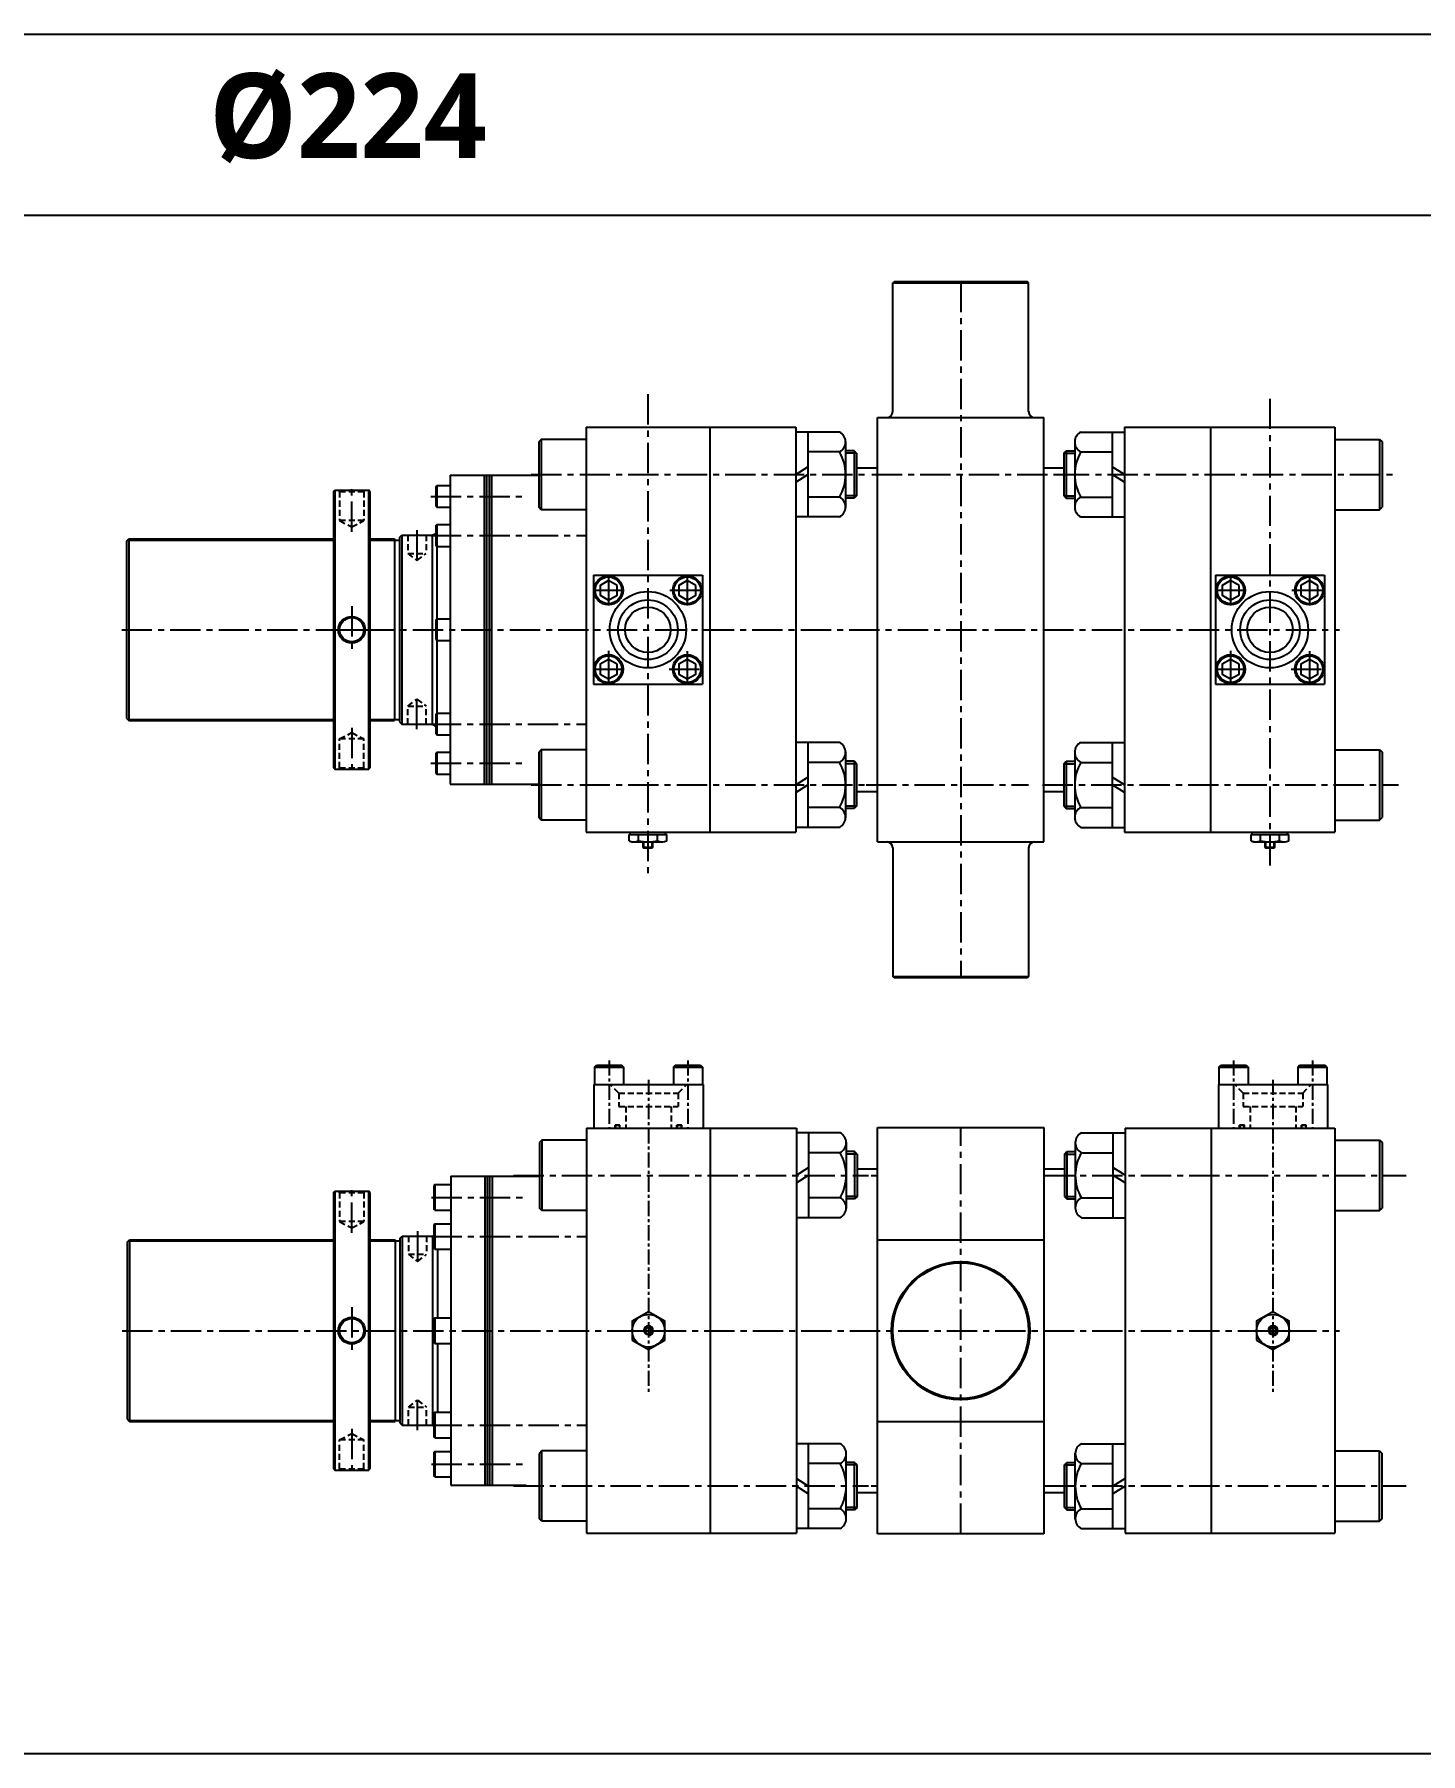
# Model space of a CAD drawing. Extents: x -819 to 9946, y 0 to 4813.
# Drawn here: x 6664 to 7808, y 1409 to 2827 of the extents above; entities that cross this region are included whole.
import ezdxf

# ---------------------------------------------------------------- set-up
doc = ezdxf.new("R2010")
doc.units = 0
doc.header["$LTSCALE"] = 10
doc.header["$MEASUREMENT"] = 0
for name, pattern in [('CENTER', [2, 1.25, -0.25, 0.25, -0.25]), ('CENTERX2', [4, 2.5, -0.5, 0.5, -0.5]), ('HIDDENX2', [0.75, 0.5, -0.25])]:
    doc.linetypes.add(name, pattern=pattern)
doc.layers.get('0').update_dxf_attribs({"linetype": 'CONTINUOUS'})
for name, color, linetype in [('BOM-UDEF', 3, 'CONTINUOUS'), ('CEN', 1, 'CENTERX2'), ('DIM', 2, 'CONTINUOUS'), ('HID', 2, 'HIDDENX2'), ('ML', 7, 'CONTINUOUS')]:
    doc.layers.add(name, color=color, linetype=linetype)
doc.styles.add('문자', font='romans.shx')

msp = doc.modelspace()

# ---------------------------------------------------------------- linework, layer by layer
for p, q in [((9946.14, 2826.778), (0, 2826.778)), ((9946.14, 2677.278), (0, 2677.278)), ((5972.619, 1408.728), (7819.647, 1408.728))]:
    msp.add_line(p, q)
at = {"color": 7, "linetype": 'Continuous'}
for p, q in [((7154.837, 2161.705), (7154.837, 2166.723)), ((7154.837, 2166.723), (7161.175, 2166.723)), ((7155.837, 2166.723), (7155.837, 2168.723)), ((7155.837, 2168.723), (7185.014, 2168.723)), ((7158.012, 2160.723), (7182.838, 2160.723)), ((7161.175, 2166.723), (7186.014, 2166.723)), ((7162.631, 2161.705), (7162.631, 2166.723)), ((7166.425, 2160.978), (7166.425, 2160.98)), ((7166.425, 2156.223), (7166.425, 2160.723)), ((7166.425, 2156.223), (7166.925, 2155.723)), ((7174.425, 2156.223), (7166.425, 2156.223)), ((7166.925, 2155.723), (7173.925, 2155.723)), ((7174.425, 2156.223), (7173.925, 2155.723)), ((7174.425, 2156.223), (7174.425, 2160.723)), ((7178.22, 2161.705), (7178.22, 2166.723)), ((7185.014, 2166.723), (7185.014, 2168.723)), ((7186.014, 2161.705), (7186.014, 2166.723)), ((7667.837, 2161.705), (7667.837, 2166.723)), ((7667.837, 2166.723), (7674.175, 2166.723)), ((7668.837, 2166.723), (7668.837, 2168.723)), ((7668.837, 2168.723), (7698.014, 2168.723)), ((7671.012, 2160.723), (7695.838, 2160.723)), ((7674.175, 2166.723), (7699.014, 2166.723)), ((7675.631, 2161.705), (7675.631, 2166.723)), ((7679.425, 2160.978), (7679.425, 2160.98)), ((7679.425, 2156.223), (7679.425, 2160.723)), ((7679.425, 2156.223), (7679.925, 2155.723)), ((7687.425, 2156.223), (7679.425, 2156.223)), ((7679.925, 2155.723), (7686.925, 2155.723)), ((7687.425, 2156.223), (7686.925, 2155.723)), ((7687.425, 2156.223), (7687.425, 2160.723)), ((7691.22, 2161.705), (7691.22, 2166.723)), ((7698.014, 2166.723), (7698.014, 2168.723)), ((7699.014, 2161.705), (7699.014, 2166.723))]:
    msp.add_line(p, q, dxfattribs=at)
at = {"color": 1, "linetype": 'CENTER', "ltscale": 5}
for p, q in [((7157.383, 1757.547), (7184.383, 1757.547)), ((7672.383, 1757.547), (7699.383, 1757.547))]:
    msp.add_line(p, q, dxfattribs=at)
at = {"color": 7, "linetype": 'Continuous'}
for points in [[(7157.383, 1749.753), (7170.883, 1741.958), (7184.383, 1749.753), (7184.383, 1765.341), (7170.883, 1773.135), (7157.383, 1765.341)], [(7672.383, 1749.753), (7685.883, 1741.958), (7699.383, 1749.753), (7699.383, 1765.341), (7685.883, 1773.135), (7672.383, 1765.341)], [(7169.44, 1760.047), (7167.997, 1757.547), (7169.44, 1755.047), (7172.327, 1755.047), (7173.77, 1757.547), (7172.327, 1760.047)], [(7684.44, 1760.047), (7682.997, 1757.547), (7684.44, 1755.047), (7687.327, 1755.047), (7688.77, 1757.547), (7687.327, 1760.047)]]:
    msp.add_lwpolyline(points, close=True, dxfattribs=at)
for centre, radius in [((7170.883, 1757.547), 13.5), ((7170.883, 1757.547), 3.5), ((7685.883, 1757.547), 13.5), ((7685.883, 1757.547), 3.5)]:
    msp.add_circle(centre, radius, dxfattribs=at)
for centre, radius, start, end in [((7158.012, 2166.346), 5.623, 235.615753, 270), ((7158.734, 2168.943), 8.22, 241.700645, 298.299355), ((7170.418, 2192.07), 31.347, 255.617183, 270.014071), ((7170.433, 2192.07), 31.347, 269.985929, 284.382817), ((7182.117, 2168.943), 8.22, 241.700645, 298.299355), ((7671.012, 2166.346), 5.623, 235.615753, 270), ((7671.734, 2168.943), 8.22, 241.700645, 298.299355), ((7683.418, 2192.07), 31.347, 255.617183, 270.014071), ((7683.433, 2192.07), 31.347, 269.985929, 284.382817), ((7695.117, 2168.943), 8.22, 241.700645, 298.299355)]:
    msp.add_arc(centre, radius, start, end, dxfattribs=at)
at = {"layer": 'BOM-UDEF', "color": 0}
for p, q in [((7359.883, 2510.723), (7496.883, 2510.723)), ((7359.883, 2160.723), (7359.883, 2510.723)), ((7496.883, 2160.723), (7496.883, 2510.723)), ((7359.883, 2160.723), (7496.883, 2160.723)), ((7359.883, 1925.047), (7496.883, 1925.047)), ((7359.883, 1590.047), (7359.883, 1925.047)), ((7496.883, 1925.047), (7496.883, 1590.047)), ((7359.883, 1832.547), (7496.883, 1832.547)), ((7359.883, 1682.547), (7496.883, 1682.547)), ((7496.883, 1590.047), (7359.883, 1590.047))]:
    msp.add_line(p, q, dxfattribs=at)
for radius in [57, 56]:
    msp.add_circle((7428.383, 1757.547), radius, dxfattribs=at)
for centre, start, end in [((7367.383, 2515.723), 270, 0), ((7367.383, 2155.723), 0, 90)]:
    msp.add_arc(centre, 5, start, end, dxfattribs=at)
at = {"layer": 'CEN'}
for p, q in [((7428.383, 2622.723), (7428.383, 2048.723)), ((7170.425, 2529.929), (7170.425, 2134.429)), ((7683.425, 2526.304), (7683.425, 2136.69)), ((6926.147, 2416.571), (6926.147, 2454.723)), ((7074.147, 2463.723), (7351.125, 2463.723)), ((7355.02, 2463.723), (7529.147, 2463.723)), ((7509.425, 2463.723), (7784.694, 2463.723)), ((6991.425, 2445.723), (7069.925, 2445.723)), ((7328.771, 2445.723), (7328.425, 2445.723)), ((6979.925, 2417.727), (6979.925, 2390.117)), ((6991.425, 2413.505), (7119.425, 2413.505)), ((7125.425, 2368.223), (7152.457, 2368.223)), ((7137.925, 2380.723), (7137.925, 2353.247)), ((7188.526, 2368.223), (7215.425, 2368.223)), ((7202.925, 2380.723), (7202.925, 2353.247)), ((7638.425, 2368.223), (7665.457, 2368.223)), ((7650.925, 2380.723), (7650.925, 2353.247)), ((7701.526, 2368.223), (7728.425, 2368.223)), ((7715.925, 2380.723), (7715.925, 2353.247)), ((6926.147, 2355.076), (6926.147, 2316.056)), ((6736.425, 2335.723), (7740.883, 2335.723)), ((6918.584, 2335.723), (6959.812, 2335.723)), ((6918.584, 2335.723), (6959.812, 2335.723)), ((7137.925, 2318.292), (7137.925, 2290.723)), ((7202.925, 2318.019), (7202.925, 2290.723)), ((7650.925, 2318.292), (7650.925, 2290.723)), ((7715.925, 2318.019), (7715.925, 2290.723)), ((7125.425, 2303.223), (7153.004, 2303.223)), ((7187.979, 2303.223), (7215.425, 2303.223)), ((7638.425, 2303.223), (7666.004, 2303.223)), ((7700.979, 2303.223), (7728.425, 2303.223)), ((6979.925, 2253.719), (6979.925, 2281.329)), ((6926.147, 2254.875), (6926.147, 2216.723)), ((6991.425, 2257.941), (7119.425, 2257.941)), ((6991.425, 2225.723), (7069.925, 2225.723)), ((7328.771, 2225.723), (7328.425, 2225.723)), ((7074.147, 2207.723), (7349.139, 2207.723)), ((7350.386, 2207.723), (7484.383, 2207.723)), ((7495.925, 2207.723), (7789.408, 2207.723)), ((7428.383, 1590.047), (7428.383, 1925.047)), ((7329.229, 1903.751), (7328.883, 1903.751)), ((6926.147, 1838.395), (6926.147, 1876.547)), ((7059.519, 1885.547), (7352.201, 1885.547)), ((7354.448, 1885.547), (7359.883, 1885.547)), ((7496.883, 1885.547), (7795.69, 1885.547)), ((6991.883, 1867.547), (7070.383, 1867.547)), ((6980.383, 1839.551), (6980.383, 1811.941)), ((6991.883, 1835.329), (7119.883, 1835.329)), ((6926.147, 1776.9), (6926.147, 1737.88)), ((6736.883, 1757.547), (7740.883, 1757.547)), ((6980.383, 1675.543), (6980.383, 1703.153)), ((6926.147, 1676.699), (6926.147, 1638.547)), ((6991.883, 1679.765), (7119.883, 1679.765)), ((6991.883, 1647.547), (7070.383, 1647.547)), ((7059.519, 1629.547), (7352.201, 1629.547)), ((7354.448, 1629.547), (7359.883, 1629.547)), ((7496.883, 1629.547), (7795.69, 1629.547)), ((7329.229, 1611.342), (7328.883, 1611.342))]:
    msp.add_line(p, q, dxfattribs=at)
at = {"layer": 'DIM'}
for p, q in [((6741.425, 2409.723), (6911.147, 2409.723)), ((6941.147, 2409.723), (6961.425, 2409.723)), ((6741.425, 2261.723), (6911.147, 2261.723)), ((6941.147, 2261.723), (6961.425, 2261.723))]:
    msp.add_line(p, q, dxfattribs=at)
at = {"layer": 'HID'}
for p, q in [((6915.147, 2450.723), (6916.147, 2449.723)), ((6915.147, 2450.723), (6916.147, 2449.723)), ((6916.147, 2449.723), (6936.147, 2449.723)), ((6916.147, 2449.723), (6916.147, 2425.723)), ((6937.147, 2450.723), (6936.147, 2449.723)), ((6936.147, 2449.723), (6936.147, 2425.723)), ((6916.147, 2425.723), (6926.147, 2420.571)), ((6936.147, 2425.723), (6916.147, 2425.723)), ((6926.147, 2420.571), (6936.147, 2425.723)), ((6972.425, 2413.727), (6972.425, 2398.727)), ((6987.425, 2413.727), (6987.425, 2398.727)), ((6972.425, 2398.727), (6987.425, 2398.727)), ((6972.425, 2398.727), (6979.925, 2392.895)), ((6979.925, 2392.895), (6987.425, 2398.727)), ((6972.425, 2272.719), (6979.925, 2278.55)), ((6972.425, 2272.719), (6987.425, 2272.719)), ((6972.425, 2257.719), (6972.425, 2272.719)), ((6979.925, 2278.55), (6987.425, 2272.719)), ((6987.425, 2257.719), (6987.425, 2272.719)), ((6916.147, 2245.723), (6926.147, 2250.875)), ((6916.147, 2221.723), (6916.147, 2245.723)), ((6936.147, 2245.723), (6916.147, 2245.723)), ((6926.147, 2250.875), (6936.147, 2245.723)), ((6936.147, 2221.723), (6936.147, 2245.723)), ((6915.147, 2220.723), (6916.147, 2221.723)), ((6915.147, 2220.723), (6916.147, 2221.723)), ((6916.147, 2221.723), (6936.147, 2221.723)), ((6937.147, 2220.723), (6936.147, 2221.723)), ((7146.333, 1953.597), (7139.383, 1960.547)), ((7195.433, 1953.597), (7202.383, 1960.547)), ((7661.333, 1953.597), (7654.383, 1960.547)), ((7710.433, 1953.597), (7717.383, 1960.547)), ((7146.333, 1953.597), (7146.333, 1942.547)), ((7146.333, 1953.597), (7195.433, 1953.597)), ((7195.433, 1953.597), (7195.433, 1942.547)), ((7661.333, 1953.597), (7710.433, 1953.597)), ((7661.333, 1953.597), (7661.333, 1942.547)), ((7710.433, 1953.597), (7710.433, 1942.547)), ((7146.333, 1942.547), (7195.433, 1942.547)), ((7152.133, 1942.547), (7152.133, 1924.547)), ((7189.633, 1942.547), (7189.633, 1924.547)), ((7661.333, 1942.547), (7710.433, 1942.547)), ((7667.133, 1942.547), (7667.133, 1924.547)), ((7704.633, 1942.547), (7704.633, 1924.547)), ((7143.383, 1924.547), (7143.383, 1926.947)), ((7143.383, 1926.947), (7147.383, 1926.947)), ((7147.383, 1926.947), (7143.383, 1926.947)), ((7143.383, 1924.547), (7143.383, 1926.947)), ((7147.383, 1924.547), (7147.383, 1926.947)), ((7147.383, 1924.547), (7147.383, 1926.947)), ((7194.383, 1924.547), (7194.383, 1926.947)), ((7198.383, 1926.947), (7194.383, 1926.947)), ((7194.383, 1926.947), (7198.383, 1926.947)), ((7194.383, 1924.547), (7194.383, 1926.947)), ((7198.383, 1924.547), (7198.383, 1926.947)), ((7198.383, 1924.547), (7198.383, 1926.947)), ((7658.383, 1924.547), (7658.383, 1926.947)), ((7658.383, 1926.947), (7662.383, 1926.947)), ((7662.383, 1926.947), (7658.383, 1926.947)), ((7658.383, 1924.547), (7658.383, 1926.947)), ((7662.383, 1924.547), (7662.383, 1926.947)), ((7662.383, 1924.547), (7662.383, 1926.947)), ((7709.383, 1924.547), (7709.383, 1926.947)), ((7713.383, 1926.947), (7709.383, 1926.947)), ((7709.383, 1926.947), (7713.383, 1926.947)), ((7709.383, 1924.547), (7709.383, 1926.947)), ((7713.383, 1924.547), (7713.383, 1926.947)), ((7713.383, 1924.547), (7713.383, 1926.947)), ((6915.147, 1872.547), (6916.147, 1871.547)), ((6915.147, 1872.547), (6916.147, 1871.547)), ((6937.147, 1872.547), (6936.147, 1871.547)), ((6916.147, 1871.547), (6936.147, 1871.547)), ((6916.147, 1871.547), (6916.147, 1847.547)), ((6936.147, 1871.547), (6936.147, 1847.547)), ((6916.147, 1847.547), (6926.147, 1842.395)), ((6936.147, 1847.547), (6916.147, 1847.547)), ((6926.147, 1842.395), (6936.147, 1847.547)), ((6972.883, 1835.551), (6972.883, 1820.551)), ((6987.883, 1835.551), (6987.883, 1820.551)), ((6972.883, 1820.551), (6980.383, 1814.719)), ((6972.883, 1820.551), (6987.883, 1820.551)), ((6980.383, 1814.719), (6987.883, 1820.551)), ((6972.883, 1694.543), (6980.383, 1700.374)), ((6972.883, 1679.543), (6972.883, 1694.543)), ((6972.883, 1694.543), (6987.883, 1694.543)), ((6980.383, 1700.374), (6987.883, 1694.543)), ((6987.883, 1679.543), (6987.883, 1694.543)), ((6916.147, 1667.547), (6926.147, 1672.699)), ((6916.147, 1643.547), (6916.147, 1667.547)), ((6936.147, 1667.547), (6916.147, 1667.547)), ((6926.147, 1672.699), (6936.147, 1667.547)), ((6936.147, 1643.547), (6936.147, 1667.547)), ((6915.147, 1642.547), (6916.147, 1643.547)), ((6915.147, 1642.547), (6916.147, 1643.547)), ((6916.147, 1643.547), (6936.147, 1643.547)), ((6937.147, 1642.547), (6936.147, 1643.547))]:
    msp.add_line(p, q, dxfattribs=at)
for centre, start, end in [((7144.721, 1925.747), 90, 270), ((7146.052, 1925.747), 270, 90), ((7195.715, 1925.747), 90, 270), ((7197.046, 1925.747), 270, 90), ((7659.721, 1925.747), 90, 270), ((7661.052, 1925.747), 270, 90), ((7710.715, 1925.747), 90, 270), ((7712.046, 1925.747), 270, 90)]:
    msp.add_arc(centre, 1.2, start, end, dxfattribs=at)
at = {"layer": 'ML'}
for p, q in [((7373.383, 2622.723), (7372.383, 2621.723)), ((7372.383, 2515.723), (7372.383, 2621.723)), ((7372.383, 2621.723), (7484.383, 2621.723)), ((7483.383, 2622.723), (7373.383, 2622.723)), ((7484.383, 2621.723), (7483.383, 2622.723)), ((7484.383, 2515.723), (7484.383, 2621.723)), ((7119.425, 2502.723), (7292.425, 2502.723)), ((7119.425, 2502.723), (7119.425, 2168.723)), ((7221.425, 2502.723), (7221.425, 2168.723)), ((7292.425, 2502.723), (7292.425, 2168.723)), ((7328.425, 2498.723), (7292.425, 2498.723)), ((7302.425, 2498.723), (7302.425, 2428.723)), ((7527.425, 2498.723), (7563.425, 2498.723)), ((7553.425, 2498.723), (7553.425, 2428.723)), ((7563.425, 2502.723), (7563.425, 2168.723)), ((7563.425, 2502.723), (7736.883, 2502.723)), ((7634.425, 2502.723), (7634.425, 2168.723)), ((7736.883, 2502.723), (7736.883, 2168.723)), ((7082.425, 2492.723), (7080.425, 2490.723)), ((7080.425, 2490.723), (7080.425, 2436.723)), ((7119.425, 2492.723), (7082.425, 2492.723)), ((7082.425, 2492.723), (7082.425, 2434.723)), ((7328.425, 2482.333), (7302.425, 2482.333)), ((7333.425, 2491.014), (7333.425, 2436.443)), ((7340.425, 2483.223), (7333.425, 2483.223)), ((7340.425, 2483.223), (7340.425, 2444.223)), ((7342.425, 2481.223), (7340.425, 2483.223)), ((7513.425, 2481.223), (7515.425, 2483.223)), ((7515.425, 2483.223), (7522.425, 2483.223)), ((7515.425, 2483.223), (7515.425, 2444.223)), ((7522.425, 2491.014), (7522.425, 2436.443)), ((7527.425, 2482.333), (7553.425, 2482.333)), ((7736.883, 2492.723), (7773.883, 2492.723)), ((7773.883, 2492.723), (7773.883, 2434.723)), ((7773.883, 2492.723), (7775.883, 2490.723)), ((7775.883, 2490.723), (7775.883, 2436.723)), ((7342.425, 2481.223), (7342.425, 2446.223)), ((7342.425, 2469.223), (7359.883, 2469.223)), ((7496.883, 2469.223), (7513.425, 2469.223)), ((7513.425, 2481.223), (7513.425, 2446.223)), ((6995.425, 2453.723), (6996.425, 2454.723)), ((6995.425, 2453.723), (6995.425, 2437.723)), ((6996.425, 2454.723), (7007.425, 2454.723)), ((6996.425, 2454.723), (6996.425, 2436.723)), ((7007.425, 2463.223), (7080.425, 2463.223)), ((7007.425, 2463.223), (7007.425, 2208.223)), ((7035.425, 2463.223), (7035.425, 2208.223)), ((7037.425, 2463.223), (7037.425, 2208.223)), ((7039.425, 2463.223), (7039.425, 2208.223)), ((7041.425, 2463.223), (7041.425, 2208.223)), ((6911.147, 2449.723), (6912.147, 2450.723)), ((6911.147, 2449.723), (6911.147, 2221.723)), ((6912.147, 2450.723), (6912.147, 2220.723)), ((6912.147, 2450.723), (6940.147, 2450.723)), ((6940.147, 2220.723), (6940.147, 2450.723)), ((6941.147, 2449.723), (6940.147, 2450.723)), ((6941.147, 2449.723), (6941.147, 2221.723)), ((7328.425, 2445.113), (7302.425, 2445.113)), ((7340.425, 2444.223), (7333.425, 2444.223)), ((7342.425, 2446.223), (7340.425, 2444.223)), ((7513.425, 2446.223), (7515.425, 2444.223)), ((7515.425, 2444.223), (7522.425, 2444.223)), ((7527.425, 2445.113), (7553.425, 2445.113)), ((6995.425, 2437.723), (6996.425, 2436.723)), ((6996.425, 2436.723), (7007.425, 2436.723)), ((7082.425, 2434.723), (7080.425, 2436.723)), ((7119.425, 2434.723), (7082.425, 2434.723)), ((7328.425, 2428.723), (7292.425, 2428.723)), ((7527.425, 2428.723), (7563.425, 2428.723)), ((7736.883, 2434.723), (7773.883, 2434.723)), ((7773.883, 2434.723), (7775.883, 2436.723)), ((6740.425, 2408.723), (6742.425, 2410.723)), ((6742.425, 2410.723), (6911.147, 2410.723)), ((6742.425, 2410.723), (6742.425, 2260.723)), ((6911.147, 2424.723), (6911.147, 2221.723)), ((6941.147, 2424.723), (6941.147, 2246.723)), ((6941.147, 2410.723), (6961.425, 2410.723)), ((6961.425, 2410.723), (6961.425, 2260.723)), ((6965.425, 2411.723), (6967.425, 2413.723)), ((6965.425, 2411.723), (6965.425, 2259.723)), ((6967.425, 2413.723), (6967.425, 2257.723)), ((6967.425, 2413.723), (6992.425, 2413.723)), ((6992.425, 2413.723), (6995.425, 2415.223)), ((6992.425, 2413.723), (6992.425, 2257.723)), ((6995.425, 2421.505), (6996.425, 2422.505)), ((6995.425, 2421.505), (6995.425, 2405.505)), ((6996.425, 2422.505), (7007.425, 2422.505)), ((6996.425, 2422.505), (6996.425, 2404.505)), ((6996.425, 2415.723), (6996.425, 2255.723)), ((6740.425, 2408.723), (6740.425, 2262.723)), ((6961.425, 2409.723), (6965.425, 2409.723)), ((6995.425, 2405.505), (6996.425, 2404.505)), ((6996.425, 2404.505), (7007.425, 2404.505)), ((7125.425, 2380.723), (7125.425, 2290.723)), ((7125.425, 2380.723), (7215.425, 2380.723)), ((7215.425, 2380.723), (7215.425, 2290.723)), ((7638.425, 2380.723), (7638.425, 2290.723)), ((7638.425, 2380.723), (7728.425, 2380.723)), ((7728.425, 2380.723), (7728.425, 2290.723)), ((6995.425, 2343.723), (6996.425, 2344.723)), ((6995.425, 2343.723), (6995.425, 2327.723)), ((6996.425, 2344.723), (6996.425, 2326.723)), ((6996.425, 2344.723), (7007.425, 2344.723)), ((6995.425, 2327.723), (6996.425, 2326.723)), ((6996.425, 2326.723), (7007.425, 2326.723)), ((7125.425, 2290.723), (7215.425, 2290.723)), ((7638.425, 2290.723), (7728.425, 2290.723)), ((6740.425, 2262.723), (6742.425, 2260.723)), ((6742.425, 2260.723), (6911.147, 2260.723)), ((6941.147, 2260.723), (6961.425, 2260.723)), ((6961.425, 2261.723), (6965.425, 2261.723)), ((6965.425, 2259.723), (6967.425, 2257.723)), ((6967.425, 2257.723), (6992.425, 2257.723)), ((6992.425, 2257.723), (6995.425, 2256.223)), ((6995.425, 2265.941), (6996.425, 2266.941)), ((6995.425, 2265.941), (6995.425, 2249.941)), ((6996.425, 2266.941), (7007.425, 2266.941)), ((6996.425, 2266.941), (6996.425, 2248.941)), ((6995.425, 2249.941), (6996.425, 2248.941)), ((6996.425, 2248.941), (7007.425, 2248.941)), ((7328.425, 2242.723), (7292.425, 2242.723)), ((7302.425, 2242.723), (7302.425, 2172.723)), ((7527.425, 2242.723), (7563.425, 2242.723)), ((7553.425, 2242.723), (7553.425, 2172.723)), ((6995.425, 2233.723), (6996.425, 2234.723)), ((6995.425, 2233.723), (6995.425, 2217.723)), ((6996.425, 2234.723), (6996.425, 2216.723)), ((6996.425, 2234.723), (7007.425, 2234.723)), ((7082.425, 2236.723), (7080.425, 2234.723)), ((7080.425, 2234.723), (7080.425, 2180.723)), ((7119.425, 2236.723), (7082.425, 2236.723)), ((7082.425, 2236.723), (7082.425, 2178.723)), ((7333.425, 2235.014), (7333.425, 2180.443)), ((7340.425, 2227.223), (7333.425, 2227.223)), ((7340.425, 2227.223), (7340.425, 2188.223)), ((7342.425, 2225.223), (7340.425, 2227.223)), ((7513.425, 2225.223), (7515.425, 2227.223)), ((7515.425, 2227.223), (7515.425, 2188.223)), ((7515.425, 2227.223), (7522.425, 2227.223)), ((7522.425, 2235.014), (7522.425, 2180.443)), ((7736.883, 2236.723), (7773.883, 2236.723)), ((7773.883, 2236.723), (7773.883, 2178.723)), ((7773.883, 2236.723), (7775.883, 2234.723)), ((7775.883, 2234.723), (7775.883, 2180.723)), ((6911.147, 2221.723), (6912.147, 2220.723)), ((6912.147, 2220.723), (6940.147, 2220.723)), ((6912.147, 2220.723), (6940.147, 2220.723)), ((6941.147, 2221.723), (6940.147, 2220.723)), ((6995.425, 2217.723), (6996.425, 2216.723)), ((6996.425, 2216.723), (7007.425, 2216.723)), ((7328.425, 2226.333), (7302.425, 2226.333)), ((7342.425, 2225.223), (7342.425, 2190.223)), ((7513.425, 2225.223), (7513.425, 2190.223)), ((7527.425, 2226.333), (7553.425, 2226.333)), ((7007.425, 2208.223), (7080.425, 2208.223)), ((7342.425, 2202.223), (7359.883, 2202.223)), ((7496.883, 2202.223), (7513.425, 2202.223)), ((7328.425, 2189.113), (7302.425, 2189.113)), ((7340.425, 2188.223), (7333.425, 2188.223)), ((7342.425, 2190.223), (7340.425, 2188.223)), ((7513.425, 2190.223), (7515.425, 2188.223)), ((7515.425, 2188.223), (7522.425, 2188.223)), ((7527.425, 2189.113), (7553.425, 2189.113)), ((7082.425, 2178.723), (7080.425, 2180.723)), ((7119.425, 2178.723), (7082.425, 2178.723)), ((7328.425, 2172.723), (7292.425, 2172.723)), ((7527.425, 2172.723), (7563.425, 2172.723)), ((7736.883, 2178.723), (7773.883, 2178.723)), ((7773.883, 2178.723), (7775.883, 2180.723)), ((7119.425, 2168.723), (7292.425, 2168.723)), ((7372.383, 2155.723), (7372.383, 2049.723)), ((7484.383, 2155.723), (7484.383, 2049.723)), ((7563.425, 2168.723), (7736.883, 2168.723)), ((7373.383, 2048.723), (7372.383, 2049.723)), ((7372.383, 2049.723), (7484.383, 2049.723)), ((7483.383, 2048.723), (7373.383, 2048.723)), ((7484.383, 2049.723), (7483.383, 2048.723)), ((7126.383, 1975.047), (7127.883, 1976.547)), ((7126.383, 1975.047), (7126.383, 1960.547)), ((7126.383, 1975.047), (7150.383, 1975.047)), ((7127.883, 1976.547), (7148.883, 1976.547)), ((7148.883, 1976.547), (7150.383, 1975.047)), ((7150.383, 1975.047), (7150.383, 1960.547)), ((7191.383, 1975.047), (7192.883, 1976.547)), ((7191.383, 1975.047), (7191.383, 1960.547)), ((7191.383, 1975.047), (7215.383, 1975.047)), ((7192.883, 1976.547), (7213.883, 1976.547)), ((7213.883, 1976.547), (7215.383, 1975.047)), ((7215.383, 1975.047), (7215.383, 1960.547)), ((7641.383, 1975.047), (7642.883, 1976.547)), ((7641.383, 1975.047), (7665.383, 1975.047)), ((7641.383, 1975.047), (7641.383, 1960.547)), ((7642.883, 1976.547), (7663.883, 1976.547)), ((7663.883, 1976.547), (7665.383, 1975.047)), ((7665.383, 1975.047), (7665.383, 1960.547)), ((7706.383, 1975.047), (7707.883, 1976.547)), ((7706.383, 1975.047), (7730.383, 1975.047)), ((7706.383, 1975.047), (7706.383, 1960.547)), ((7707.883, 1976.547), (7728.883, 1976.547)), ((7728.883, 1976.547), (7730.383, 1975.047)), ((7730.383, 1975.047), (7730.383, 1960.547)), ((7125.883, 1960.547), (7215.883, 1960.547)), ((7125.883, 1960.547), (7125.883, 1924.547)), ((7215.883, 1960.547), (7215.883, 1924.547)), ((7640.883, 1960.547), (7730.883, 1960.547)), ((7640.883, 1960.547), (7640.883, 1924.547)), ((7730.883, 1960.547), (7730.883, 1924.547)), ((7082.883, 1914.751), (7080.883, 1912.751)), ((7119.883, 1914.751), (7082.883, 1914.751)), ((7082.883, 1914.751), (7082.883, 1856.751)), ((7119.883, 1924.547), (7292.883, 1924.547)), ((7119.883, 1924.547), (7119.883, 1590.547)), ((7221.883, 1924.547), (7221.883, 1590.547)), ((7292.883, 1924.547), (7292.883, 1590.547)), ((7328.883, 1920.751), (7292.883, 1920.751)), ((7302.883, 1920.751), (7302.883, 1850.751)), ((7527.883, 1920.751), (7563.883, 1920.751)), ((7553.883, 1920.751), (7553.883, 1850.751)), ((7563.883, 1924.547), (7563.883, 1590.547)), ((7563.883, 1924.547), (7736.883, 1924.547)), ((7634.883, 1924.547), (7634.883, 1590.547)), ((7736.883, 1924.547), (7736.883, 1590.547)), ((7736.883, 1914.751), (7773.883, 1914.751)), ((7773.883, 1914.751), (7773.883, 1856.751)), ((7773.883, 1914.751), (7775.883, 1912.751)), ((7080.883, 1912.751), (7080.883, 1858.751)), ((7328.883, 1904.361), (7302.883, 1904.361)), ((7333.883, 1913.043), (7333.883, 1858.471)), ((7340.883, 1905.251), (7333.883, 1905.251)), ((7340.883, 1905.251), (7340.883, 1866.251)), ((7342.883, 1903.251), (7340.883, 1905.251)), ((7342.883, 1903.251), (7342.883, 1868.251)), ((7513.883, 1903.251), (7515.883, 1905.251)), ((7513.883, 1903.251), (7513.883, 1868.251)), ((7515.883, 1905.251), (7515.883, 1866.251)), ((7515.883, 1905.251), (7522.883, 1905.251)), ((7522.883, 1913.043), (7522.883, 1858.471)), ((7527.883, 1904.361), (7553.883, 1904.361)), ((7775.883, 1912.751), (7775.883, 1858.751)), ((7342.425, 1891.047), (7359.883, 1891.047)), ((7496.883, 1891.047), (7513.425, 1891.047)), ((6911.147, 1871.547), (6912.147, 1872.547)), ((6912.147, 1872.547), (6912.147, 1642.547)), ((6912.147, 1872.547), (6940.147, 1872.547)), ((6940.147, 1642.547), (6940.147, 1872.547)), ((6941.147, 1871.547), (6940.147, 1872.547)), ((6994.583, 1878.047), (6993.883, 1877.347)), ((6993.883, 1877.347), (6993.883, 1857.747)), ((6994.583, 1878.047), (7007.883, 1878.047)), ((6994.583, 1878.047), (6994.583, 1857.047)), ((7007.883, 1885.047), (7007.883, 1630.047)), ((7007.883, 1885.047), (7080.883, 1885.047)), ((7035.883, 1885.047), (7035.883, 1630.047)), ((7037.883, 1885.047), (7037.883, 1630.047)), ((7039.883, 1885.047), (7039.883, 1630.047)), ((7041.883, 1885.047), (7041.883, 1630.047)), ((6911.147, 1871.547), (6911.147, 1643.547)), ((6941.147, 1871.547), (6941.147, 1643.547)), ((6994.583, 1857.047), (6993.883, 1857.747)), ((7082.883, 1856.751), (7080.883, 1858.751)), ((7328.883, 1867.141), (7302.883, 1867.141)), ((7340.883, 1866.251), (7333.883, 1866.251)), ((7342.883, 1868.251), (7340.883, 1866.251)), ((7513.883, 1868.251), (7515.883, 1866.251)), ((7515.883, 1866.251), (7522.883, 1866.251)), ((7527.883, 1867.141), (7553.883, 1867.141)), ((7773.883, 1856.751), (7775.883, 1858.751)), ((6911.147, 1846.547), (6911.147, 1643.547)), ((6941.147, 1846.547), (6941.147, 1668.547)), ((6994.583, 1845.829), (6993.883, 1845.129)), ((6993.883, 1845.129), (6993.883, 1825.529)), ((6994.583, 1857.047), (7007.883, 1857.047)), ((6994.583, 1845.829), (7007.883, 1845.829)), ((6994.583, 1845.829), (6994.583, 1824.829)), ((7119.883, 1856.751), (7082.883, 1856.751)), ((7328.883, 1850.751), (7292.883, 1850.751)), ((7527.883, 1850.751), (7563.883, 1850.751)), ((7736.883, 1856.751), (7773.883, 1856.751)), ((6740.883, 1830.547), (6742.883, 1832.547)), ((6740.883, 1830.547), (6740.883, 1684.547)), ((6742.883, 1832.547), (6911.147, 1832.547)), ((6742.883, 1832.547), (6742.883, 1682.547)), ((6941.147, 1832.547), (6961.883, 1832.547)), ((6961.883, 1832.547), (6961.883, 1682.547)), ((6961.883, 1831.547), (6965.883, 1831.547)), ((6965.883, 1833.547), (6967.883, 1835.547)), ((6965.883, 1833.547), (6965.883, 1681.547)), ((6967.883, 1835.547), (6992.883, 1835.547)), ((6967.883, 1835.547), (6967.883, 1679.547)), ((6992.883, 1835.547), (6993.883, 1836.047)), ((6992.883, 1835.547), (6992.883, 1679.547)), ((6994.583, 1824.829), (6993.883, 1825.529)), ((6994.583, 1824.829), (7007.883, 1824.829)), ((6996.883, 1824.829), (6996.883, 1768.047)), ((6994.583, 1768.047), (6993.883, 1767.347)), ((6993.883, 1767.347), (6993.883, 1747.747)), ((6994.583, 1768.047), (7007.883, 1768.047)), ((6994.583, 1768.047), (6994.583, 1747.047)), ((6994.583, 1747.047), (6993.883, 1747.747)), ((6994.583, 1747.047), (7007.883, 1747.047)), ((6996.883, 1747.047), (6996.883, 1690.265)), ((6994.583, 1690.265), (6993.883, 1689.565)), ((6993.883, 1689.565), (6993.883, 1669.965)), ((6994.583, 1690.265), (7007.883, 1690.265)), ((6994.583, 1690.265), (6994.583, 1669.265)), ((6740.883, 1684.547), (6742.883, 1682.547)), ((6742.883, 1682.547), (6911.147, 1682.547)), ((6941.147, 1682.547), (6961.883, 1682.547)), ((6961.883, 1683.547), (6965.883, 1683.547)), ((6965.883, 1681.547), (6967.883, 1679.547)), ((6967.883, 1679.547), (6992.883, 1679.547)), ((6992.883, 1679.547), (6993.883, 1679.047)), ((6994.583, 1669.265), (6993.883, 1669.965)), ((6994.583, 1669.265), (7007.883, 1669.265)), ((7328.883, 1664.342), (7292.883, 1664.342)), ((7302.883, 1594.342), (7302.883, 1664.342)), ((7527.883, 1664.342), (7563.883, 1664.342)), ((7553.883, 1594.342), (7553.883, 1664.342)), ((6994.583, 1658.047), (6993.883, 1657.347)), ((6993.883, 1657.347), (6993.883, 1637.747)), ((6994.583, 1658.047), (7007.883, 1658.047)), ((6994.583, 1658.047), (6994.583, 1637.047)), ((7082.883, 1658.342), (7080.883, 1656.342)), ((7080.883, 1602.342), (7080.883, 1656.342)), ((7119.883, 1658.342), (7082.883, 1658.342)), ((7082.883, 1600.342), (7082.883, 1658.342)), ((7328.883, 1647.952), (7302.883, 1647.952)), ((7333.883, 1602.051), (7333.883, 1656.623)), ((7340.883, 1648.842), (7333.883, 1648.842)), ((7340.883, 1609.842), (7340.883, 1648.842)), ((7342.883, 1646.842), (7340.883, 1648.842)), ((7342.883, 1611.842), (7342.883, 1646.842)), ((7513.883, 1646.842), (7515.883, 1648.842)), ((7513.883, 1611.842), (7513.883, 1646.842)), ((7515.883, 1609.842), (7515.883, 1648.842)), ((7515.883, 1648.842), (7522.883, 1648.842)), ((7522.883, 1602.051), (7522.883, 1656.623)), ((7527.883, 1647.952), (7553.883, 1647.952)), ((7736.883, 1658.342), (7773.883, 1658.342)), ((7773.883, 1600.342), (7773.883, 1658.342)), ((7773.883, 1658.342), (7775.883, 1656.342)), ((7775.883, 1602.342), (7775.883, 1656.342)), ((6911.147, 1643.547), (6912.147, 1642.547)), ((6912.147, 1642.547), (6940.147, 1642.547)), ((6912.147, 1642.547), (6940.147, 1642.547)), ((6941.147, 1643.547), (6940.147, 1642.547)), ((6994.583, 1637.047), (6993.883, 1637.747)), ((6994.583, 1637.047), (7007.883, 1637.047)), ((7007.883, 1630.047), (7069.883, 1630.047)), ((7342.425, 1624.047), (7359.883, 1624.047)), ((7496.883, 1624.047), (7513.425, 1624.047)), ((7328.883, 1610.732), (7302.883, 1610.732)), ((7340.883, 1609.842), (7333.883, 1609.842)), ((7342.883, 1611.842), (7340.883, 1609.842)), ((7513.883, 1611.842), (7515.883, 1609.842)), ((7515.883, 1609.842), (7522.883, 1609.842)), ((7527.883, 1610.732), (7553.883, 1610.732)), ((7082.883, 1600.342), (7080.883, 1602.342)), ((7119.883, 1600.342), (7082.883, 1600.342)), ((7119.883, 1590.547), (7292.883, 1590.547)), ((7328.883, 1594.342), (7292.883, 1594.342)), ((7527.883, 1594.342), (7563.883, 1594.342)), ((7563.883, 1590.547), (7736.883, 1590.547)), ((7736.883, 1600.342), (7773.883, 1600.342)), ((7773.883, 1600.342), (7775.883, 1602.342))]:
    msp.add_line(p, q, dxfattribs=at)
at = {"layer": 'ML', "color": 2}
for p, q in [((7292.425, 2463.723), (7302.425, 2470.013)), ((7342.425, 2481.223), (7333.425, 2481.223)), ((7513.425, 2481.223), (7522.425, 2481.223)), ((7563.425, 2463.723), (7553.425, 2470.013)), ((7292.425, 2457.433), (7302.425, 2463.723)), ((7563.425, 2457.433), (7553.425, 2463.723)), ((7342.425, 2446.223), (7333.425, 2446.223)), ((7513.425, 2446.223), (7522.425, 2446.223)), ((7292.425, 2207.723), (7302.425, 2214.013)), ((7342.425, 2225.223), (7333.425, 2225.223)), ((7513.425, 2225.223), (7522.425, 2225.223)), ((7563.425, 2207.723), (7553.425, 2214.013)), ((7292.425, 2201.433), (7302.425, 2207.723)), ((7563.425, 2201.433), (7553.425, 2207.723)), ((7342.425, 2190.223), (7333.425, 2190.223)), ((7513.425, 2190.223), (7522.425, 2190.223)), ((7166.925, 2160.918), (7166.925, 2160.92)), ((7166.925, 2155.723), (7166.925, 2160.723)), ((7173.925, 2155.723), (7173.925, 2160.723)), ((7679.925, 2160.918), (7679.925, 2160.92)), ((7679.925, 2155.723), (7679.925, 2160.723)), ((7686.925, 2155.723), (7686.925, 2160.723)), ((7342.883, 1903.251), (7333.883, 1903.251)), ((7513.883, 1903.251), (7522.883, 1903.251)), ((7292.883, 1885.751), (7302.883, 1892.041)), ((7563.883, 1885.751), (7553.883, 1892.041)), ((7292.883, 1879.462), (7302.883, 1885.751)), ((7563.883, 1879.462), (7553.883, 1885.751)), ((7342.883, 1868.251), (7333.883, 1868.251)), ((7513.883, 1868.251), (7522.883, 1868.251)), ((6741.883, 1831.547), (6911.147, 1831.547)), ((6941.147, 1831.547), (6965.883, 1831.547)), ((6741.883, 1683.547), (6911.147, 1683.547)), ((6941.147, 1683.547), (6965.883, 1683.547)), ((7342.883, 1646.842), (7333.883, 1646.842)), ((7513.883, 1646.842), (7522.883, 1646.842)), ((7292.883, 1635.632), (7302.883, 1629.342)), ((7563.883, 1635.632), (7553.883, 1629.342)), ((7292.883, 1629.342), (7302.883, 1623.052)), ((7563.883, 1629.342), (7553.883, 1623.052)), ((7342.883, 1611.842), (7333.883, 1611.842)), ((7513.883, 1611.842), (7522.883, 1611.842))]:
    msp.add_line(p, q, dxfattribs=at)
at = {"layer": 'ML', "color": 1, "linetype": 'CENTER'}
for p, q in [((7138.383, 1980.547), (7138.383, 1924.547)), ((7203.383, 1980.547), (7203.383, 1924.547)), ((7653.383, 1980.547), (7653.383, 1924.547)), ((7718.383, 1980.547), (7718.383, 1924.547)), ((7170.883, 1964.547), (7170.883, 1704.685)), ((7685.883, 1964.547), (7685.883, 1706.261))]:
    msp.add_line(p, q, dxfattribs=at)
at = {"layer": 'ML'}
for points in [[(7144.925, 2372.264), (7137.925, 2376.306), (7130.925, 2372.264), (7130.925, 2364.181), (7137.925, 2360.14), (7144.925, 2364.181)], [(7209.925, 2372.264), (7202.925, 2376.306), (7195.925, 2372.264), (7195.925, 2364.181), (7202.925, 2360.14), (7209.925, 2364.181)], [(7657.925, 2372.264), (7650.925, 2376.306), (7643.925, 2372.264), (7643.925, 2364.181), (7650.925, 2360.14), (7657.925, 2364.181)], [(7722.925, 2372.264), (7715.925, 2376.306), (7708.925, 2372.264), (7708.925, 2364.181), (7715.925, 2360.14), (7722.925, 2364.181)], [(7144.925, 2307.264), (7137.925, 2311.306), (7130.925, 2307.264), (7130.925, 2299.181), (7137.925, 2295.14), (7144.925, 2299.181)], [(7209.925, 2307.264), (7202.925, 2311.306), (7195.925, 2307.264), (7195.925, 2299.181), (7202.925, 2295.14), (7209.925, 2299.181)], [(7657.925, 2307.264), (7650.925, 2311.306), (7643.925, 2307.264), (7643.925, 2299.181), (7650.925, 2295.14), (7657.925, 2299.181)], [(7722.925, 2307.264), (7715.925, 2311.306), (7708.925, 2307.264), (7708.925, 2299.181), (7715.925, 2295.14), (7722.925, 2299.181)]]:
    msp.add_lwpolyline(points, close=True, dxfattribs=at)
for centre, radius in [((7137.925, 2368.223), 12), ((7137.925, 2368.223), 11), ((7202.925, 2368.223), 12), ((7202.925, 2368.223), 11), ((7650.925, 2368.223), 12), ((7650.925, 2368.223), 11), ((7715.925, 2368.223), 12), ((7715.925, 2368.223), 11), ((7170.425, 2335.723), 31.5), ((7170.425, 2335.723), 24.55), ((7170.425, 2335.723), 18.75), ((7683.425, 2335.723), 31.5), ((7683.425, 2335.723), 24.55), ((7683.425, 2335.723), 18.75), ((6926.147, 2335.723), 11), ((6926.147, 2335.723), 10), ((7137.925, 2303.223), 12), ((7137.925, 2303.223), 11), ((7202.925, 2303.223), 12), ((7202.925, 2303.223), 11), ((7650.925, 2303.223), 12), ((7650.925, 2303.223), 11), ((7715.925, 2303.223), 12), ((7715.925, 2303.223), 11), ((6926.147, 1757.547), 11), ((6926.147, 1757.547), 10)]:
    msp.add_circle(centre, radius, dxfattribs=at)
for centre, radius, start, end in [((7489.383, 2515.723), 5, 180, 270), ((7324.233, 2490.528), 9.205, 297.092166, 62.907834), ((7531.618, 2490.528), 9.205, 117.092166, 242.907834), ((7296.292, 2463.723), 37.133, 329.922654, 30.077346), ((7559.559, 2463.723), 37.133, 149.922654, 210.077346), ((7324.232, 2436.918), 9.205, 297.097921, 62.902079), ((7531.619, 2436.918), 9.205, 117.097921, 242.902079), ((7324.233, 2234.528), 9.205, 297.092166, 62.907834), ((7531.618, 2234.528), 9.205, 117.092166, 242.907834), ((7296.292, 2207.723), 37.133, 329.922654, 30.077346), ((7559.559, 2207.723), 37.133, 149.922654, 210.077346), ((7324.232, 2180.918), 9.205, 297.097921, 62.902079), ((7531.619, 2180.918), 9.205, 117.097921, 242.902079), ((7489.383, 2155.723), 5, 90, 180), ((7324.691, 1912.556), 9.205, 297.092166, 62.907834), ((7532.076, 1912.556), 9.205, 117.092166, 242.907834), ((7296.75, 1885.751), 37.133, 329.922654, 30.077346), ((7560.017, 1885.751), 37.133, 149.922654, 210.077346), ((7324.69, 1858.946), 9.205, 297.097921, 62.902079), ((7532.077, 1858.946), 9.205, 117.097921, 242.902079), ((7324.69, 1656.147), 9.205, 297.097921, 62.902079), ((7532.077, 1656.147), 9.205, 117.097921, 242.902079), ((7296.75, 1629.342), 37.133, 329.922654, 30.077346), ((7560.017, 1629.342), 37.133, 149.922654, 210.077346), ((7324.691, 1602.537), 9.205, 297.092166, 62.907834), ((7532.076, 1602.537), 9.205, 117.092166, 242.907834)]:
    msp.add_arc(centre, radius, start, end, dxfattribs=at)
at = {"layer": 'ML', "color": 2}
for centre in [(7170.883, 1757.547), (7685.883, 1757.547)]:
    msp.add_arc(centre, 4, 270, 180, dxfattribs=at)

# ---------------------------------------------------------------- texts
at = {"insert": (6808.499, 2794.719), "char_height": 70, "attachment_point": 1, "style": '문자'}
msp.add_mtext_dynamic_manual_height_columns('{\\fMalgun Gothic|b1|i0|c129|p50;%%C224}', width=124.53264, gutter_width=16, heights=[-75.564], dxfattribs=at)

doc.saveas('drawing.dxf')
